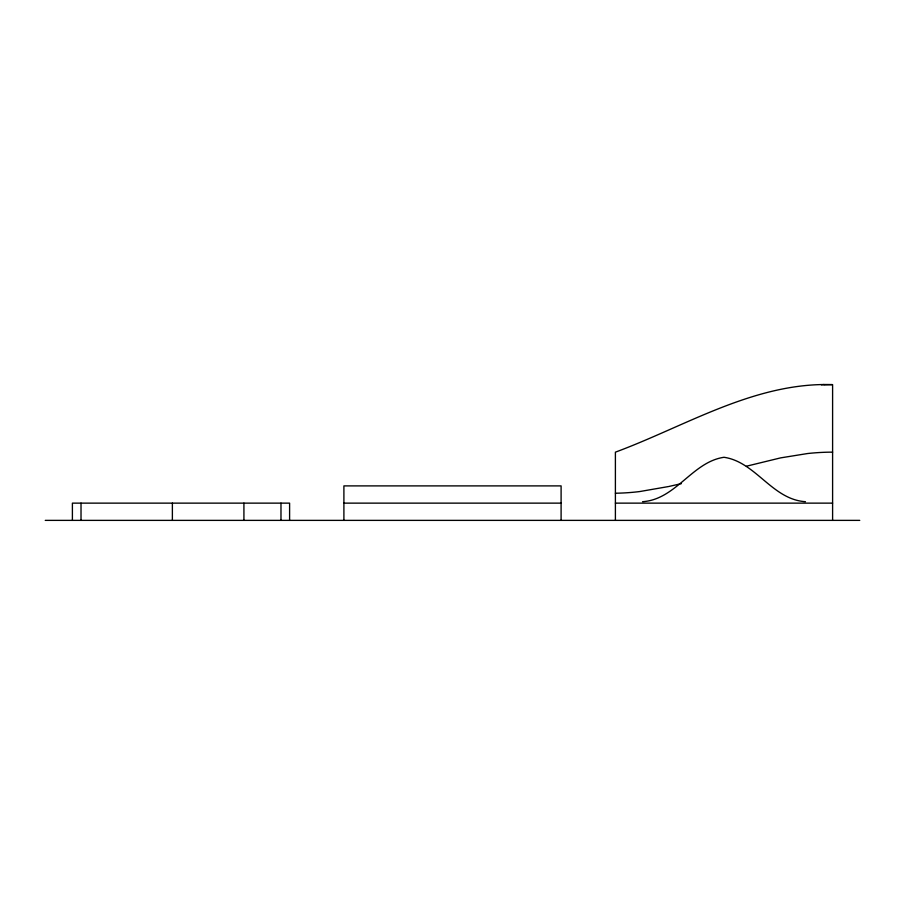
<?xml version="1.0" encoding="UTF-8"?>
<svg xmlns="http://www.w3.org/2000/svg" width="905" height="905" viewBox="0 0 905 905"><rect width="100%" height="100%" fill="white"/><g stroke="black" fill="none" stroke-linecap="round" stroke-linejoin="round"><path stroke-width="1.36" d="M280.98 520.375L280.98 503.135M746.387 466.222L780.653 457.873L807.611 453.529A230.198 230.198 0 0 1 830.304 452.161L832.6 452.161M681.397 483.632L669.089 486.426M668.625 486.528L639.745 491.551A223.908 223.908 0 0 1 615.886 493.214L615.4 493.225M642.55 501.698C675.945 499.526 692.189 461.901 724 457.285C755.811 461.901 772.056 499.526 805.45 501.698M824.116 384.829L832.148 384.625M343.9 503.135L561.1 503.135M615.4 503.135L832.6 503.135M45.25 520.375L859.75 520.375M832.6 520.375L832.6 384.625C754.736 382.057 686.001 426.04 615.4 452.161L615.4 520.375M561.1 520.375L561.1 485.894L343.9 485.894L343.9 520.375M289.6 520.375L289.6 503.135L72.4 503.135L72.4 520.375M243.92 503.135L243.92 520.375M172.38 503.135L172.38 520.375M81.02 503.135L81.02 520.375M821.423 384.874A58.633 58.633 0 0 1 824.093 384.546"/></g></svg>
